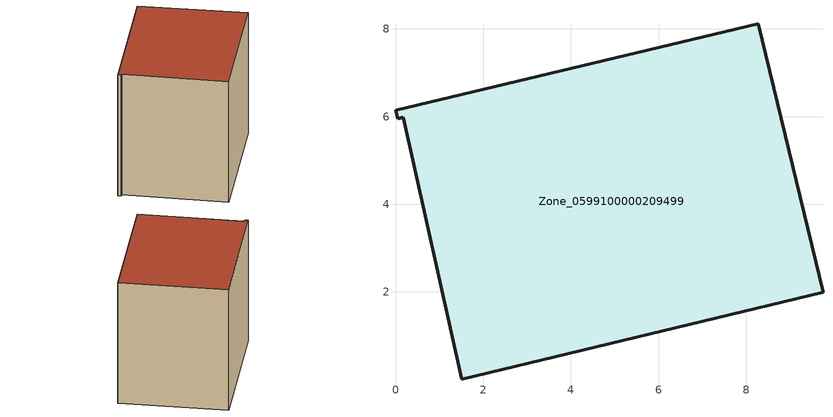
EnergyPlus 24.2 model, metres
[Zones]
Zone_0599100000209499
 floor ground (C_G): 0.18,5.98 0.05,5.95 0,6.14 8.27,8.12 9.75,1.99 1.51,0.01 z0
 wall outside (C_F): 9.75,1.99 8.27,8.12 0,6.14 0.05,5.95 0.18,5.98 1.51,0.01 9.75,1.99 z0:7.67
 roof outside (C_R): 0.18,5.98 1.51,0.01 9.75,1.99 8.27,8.12 0,6.14 0.05,5.95 z7.67
[BUILDING]
Pand.0599100000209499: North Axis=0; Terrain=City; Loads Convergence Tolerance Value=0.04; Temperature Convergence Tolerance Value=0.4; Solar Distribution=FullExterior; Maximum Number of Warmup Days=25; Minimum Number of Warmup Days=1
[Site:Location]
Rotterdam.The.Hague.AP_ZH_NLD Design_Conditions: Latitude=51.96; Longitude=4.45; Time Zone=1; Elevation=-4.5
[SITE:GROUNDTEMPERATURE:BUILDINGSURFACE]
18, 18, 18, 18, 18, 18, 18, 18, 18, 18, 18, 18
[MATERIAL] Thermal Absorptance=0.9; Solar Absorptance=0.7; Visible Absorptance=0.7
Name | Roughness | Thickness | Conductivity | Density | Specific Heat
G.TC.1965-1974 | MediumSmooth | 0.15 | 0.882353 | 540 | 1210
F.TC.1965-1974 | Rough | 0.3 | 0.697674 | 1920 | 840
R.TC.1965-1974 | MediumRough | 0.2 | 0.232558 | 1500 | 1000
[CONSTRUCTION]
C_G: G.TC.1965-1974
C_F: F.TC.1965-1974
C_R: R.TC.1965-1974
[ZONE]
Zone_0599100000209499: Type=1; Multiplier=1; Ceiling Height=Autocalculate; Volume=Autocalculate; Floor Area=autocalculate; Part of Total Floor Area=Yes
[ZONEINFILTRATION:DESIGNFLOWRATE]
Infil_Zone_0599100000209499: Zone or ZoneList or Space or SpaceList=Zone_0599100000209499; Schedule=AlwaysOn; Design Flow Rate Calculation Method=Flow/Area; Flow Rate per Floor Area=0.003; Constant Term Coefficient=1; Temperature Term Coefficient=0; Velocity Term Coefficient=0; Velocity Squared Term Coefficient=0
[HVACTEMPLATE:ZONE:IDEALLOADSAIRSYSTEM]
Zone_0599100000209499: Maximum Heating Supply Air Temperature=50; Minimum Cooling Supply Air Temperature=13; Maximum Heating Supply Air Humidity Ratio=0.0156; Minimum Cooling Supply Air Humidity Ratio=0.0077; Heating Limit=NoLimit; Cooling Limit=NoLimit; Dehumidification Control Type=ConstantSensibleHeatRatio; Cooling Sensible Heat Ratio=0.7; Dehumidification Setpoint=60; Humidification Control Type=None; Humidification Setpoint=30; Outdoor Air Method=None; Outdoor Air Flow Rate per Person=0.00944; Outdoor Air Flow Rate per Zone Floor Area=0; Outdoor Air Flow Rate per Zone=0; Demand Controlled Ventilation Type=None; Outdoor Air Economizer Type=NoEconomizer; Heat Recovery Type=None; Sensible Heat Recovery Effectiveness=0.7; Latent Heat Recovery Effectiveness=0.65
[ZONECONTROL:THERMOSTAT]
ThermostatControl_Zone_0599100000209499: Zone or ZoneList=Zone_0599100000209499; Control Type Schedule=DualSetpointControlType; Control 1=Thermostat_Zone_0599100000209499; Temperature Difference Between Cutout And Setpoint=0
[THERMOSTATSETPOINT:DUALSETPOINT]
Thermostat_Zone_0599100000209499: Heating Setpoint Temperature Schedule=HeatingSetpoint_Zone_0599100000209499; Cooling Setpoint Temperature Schedule=CoolingSetpoint_Zone_0599100000209499
[SCHEDULE:COMPACT]
HeatingSetpoint_Zone_0599100000209499: Through: 12/31, For: AllDays, Until: 24:00, 21
CoolingSetpoint_Zone_0599100000209499: Through: 12/31, For: AllDays, Until: 24:00, 24
DualSetpointControlType: Through: 12/31, For: AllDays, Until: 24:00, 4
AlwaysOn: Through: 12/31, For: AllDays, Until: 24:00, 1
